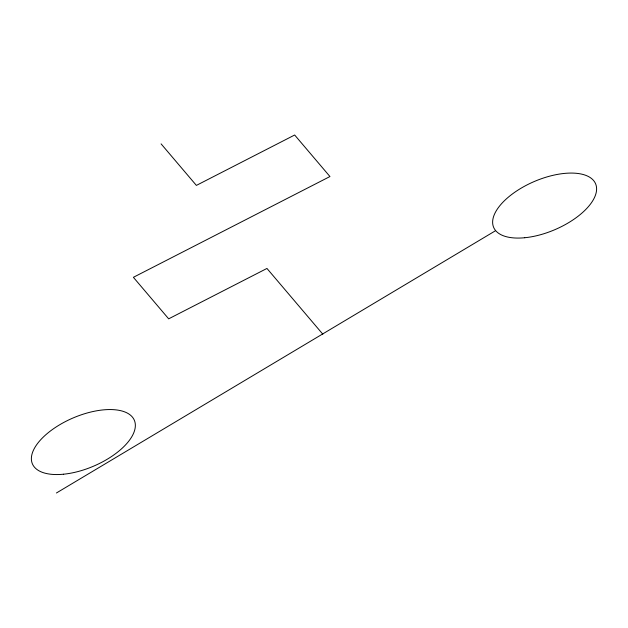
<?xml version="1.0" encoding="UTF-8"?>
<svg xmlns="http://www.w3.org/2000/svg" width="628" height="628" viewBox="0 0 628 628"><rect width="100%" height="100%" fill="white"/><g stroke="black" fill="none" stroke-linecap="round" stroke-linejoin="round"><path stroke-width="0.94" d="M56.426 492.988L495.209 230.908M161.098 143.875L196.383 185.401L294.665 135.012L329.951 176.539L133.387 277.309L168.673 318.836L266.955 268.446L322.823 334.19M63.467 474.219A55.429 26.188 -23.2 0 0 134.91 421.938A55.429 26.188 -23.2 0 0 51.747 429.999A55.429 26.188 -23.2 0 0 63.467 474.219M524.718 237.737A55.429 26.188 -23.2 0 0 596.16 185.456A55.429 26.188 -23.2 0 0 512.998 193.518A55.429 26.188 -23.2 0 0 524.718 237.737"/></g></svg>
